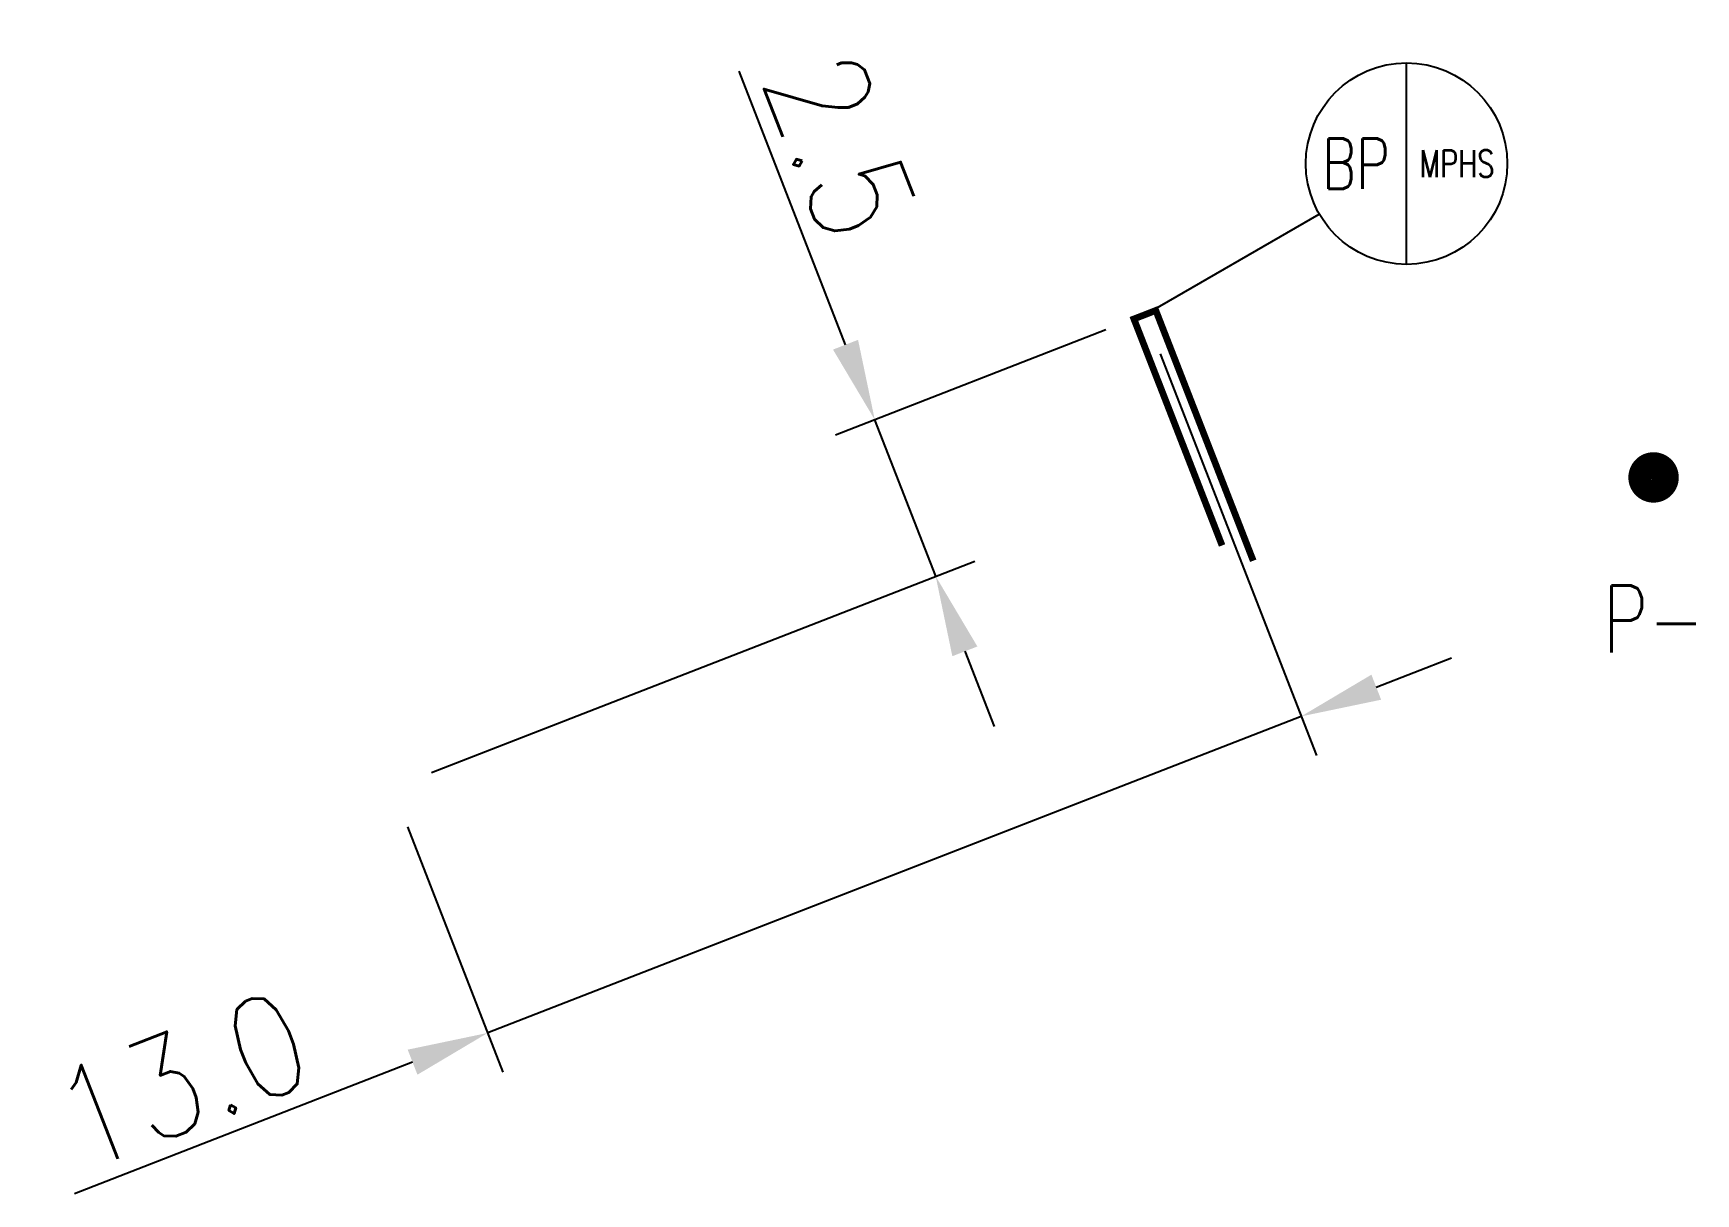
# Model space of a CAD drawing. Header units: millimetres. Extents: x 80008 to 80821, y 146011 to 146853.
# Drawn here: x 80007.84 to 80032.6, y 146706.45 to 146723.74 of the extents above; entities that cross this region are included whole.
import ezdxf
from ezdxf.enums import TextEntityAlignment as Align

# ---------------------------------------------------------------- set-up
doc = ezdxf.new("R2010")
doc.units = ezdxf.units.MM
doc.layers.get('0').update_dxf_attribs({"linetype": 'CONTINUOUS'})
doc.layers.get('DEFPOINTS').update_dxf_attribs({"linetype": 'CONTINUOUS'})
for name, color, linetype in [('P_100', 32, 'CONTINUOUS'), ('P_300', 7, 'CONTINUOUS'), ('P_330', 7, 'CONTINUOUS')]:
    doc.layers.add(name, color=color, linetype=linetype)
doc.styles.get("Standard").update_dxf_attribs({"font": 'romans.shx', "width": 0.85})
doc.linetypes.add('P_IMP', pattern='A,5,-0.3,["||",Standard,S=1,R=0,X=0.35,Y=-0.5],-1.75', length=7.05)
doc.dimstyles.get("Standard").update_dxf_attribs({"dimtxt": 1.5, "dimasz": 1.2, "dimexe": 0.625, "dimexo": 0.625, "dimgap": 0.25, "dimtad": 1, "dimdec": 1, "dimzin": 0, "dimdsep": 46, "dimtxsty": 'Standard', "dimcen": -0.5, "dimadec": 0, "dimazin": 0, "dimtfac": 1, "dimtdec": 1, "dimtmove": 0, "dimatfit": 3, "dimfxl": 0, "dimtolj": 1, "dimtzin": 0, "dimarcsym": 0})

# ---------------------------------------------------------------- blocks, each defined once
blk = doc.blocks.new('P_330_03')
at = {"color": 0, "linetype": 'Continuous'}
for p, q in [((3.897, 0.75), (3.897, 3.75)), ((0, 0), (2.598, 1.5))]:
    blk.add_line(p, q, dxfattribs=at)
blk.add_circle((3.897, 2.25), 1.5, dxfattribs=at)
at = {"color": 0, "linetype": 'Continuous', "width": 0.75}
for tag, height, p in [('NUM', 1, (6.685, 2.9)), ('NOMX', 0.75, (3.147, 2.25)), ('NOMY', 0.75, (4.647, 2.25))]:
    blk.add_attdef(tag, text='', height=height, dxfattribs=at).set_placement(p, align=Align.MIDDLE)
at = {"color": 0, "linetype": 'Continuous', "width": 0.75, "flags": 3}
for tag, p in [('DEF_LEG', (0, -10)), ('DEF_COUP', (0, -12.5)), ('DEF_TYPE', (0, -15))]:
    blk.add_attdef(tag, text='', height=1.2, dxfattribs=at).set_placement(p, align=Align.MIDDLE)
blk = doc.blocks.new('P_300_02')
at = {"color": 0, "linetype": 'Continuous', "const_width": 0.375}
blk.add_lwpolyline([(-0.188, 0, 1), (0.188, 0, 1)], format="xyb", close=True, dxfattribs=at)
at = {"color": 0, "linetype": 'Continuous', "width": 0.75}
blk.add_attdef('NUM', text='', height=2, dxfattribs=at).set_placement((2.435, 2.172), align=Align.MIDDLE)
at = {"color": 0, "linetype": 'Continuous', "width": 0.75, "flags": 3}
for tag, p in [('DEF_LEG', (0, -5)), ('DEF_COUP', (0, -7.5)), ('DEF_TYPE', (0, -10))]:
    blk.add_attdef(tag, text='', height=1.2, dxfattribs=at).set_placement(p, align=Align.MIDDLE)
blk = doc.blocks.new('*D14')
at = {"layer": 'DEFPOINTS', "color": 0, "linetype": 'Continuous', "transparency": 16777216}
for p in [(80024.392, 146719.547), (80021.277, 146715.652), (80013.184, 146712.503)]:
    blk.add_point(p, dxfattribs=at)
at = {"layer": 'P_330', "color": 0, "linetype": 'Continuous', "lineweight": -2, "transparency": 16777216}
for p, q in [((80019.935, 146719.1), (80018.349, 146723.174)), ((80023.809, 146719.32), (80019.787, 146717.755)), ((80021.277, 146715.652), (80020.37, 146717.982)), ((80013.766, 146712.729), (80021.859, 146715.879)), ((80021.712, 146714.534), (80022.147, 146713.416))]:
    blk.add_line(p, q, dxfattribs=at)
at = {"layer": 'P_330', "color": 0, "linetype": 'Continuous', "transparency": 16777216}
for points in [[(80020.121, 146719.173), (80019.748, 146719.028), (80020.37, 146717.982)], [(80021.898, 146714.606), (80021.525, 146714.461), (80021.277, 146715.652)]]:
    blk.add_solid(points, dxfattribs=at)
at = {"layer": 'P_330', "color": 0, "linetype": 'Continuous', "transparency": 16777216, "insert": (80019.856, 146722.059), "char_height": 1.5, "attachment_point": 5, "rotation": 291.2646}
blk.add_mtext('\\A1;2.5', dxfattribs=at)
blk = doc.blocks.new('*D15')
at = {"layer": 'DEFPOINTS', "color": 0, "linetype": 'Continuous', "transparency": 16777216}
for p in [(80024.392, 146719.547), (80013.184, 146712.503), (80014.605, 146708.85)]:
    blk.add_point(p, dxfattribs=at)
at = {"layer": 'P_330', "color": 0, "linetype": 'Continuous', "lineweight": -2, "transparency": 16777216}
for p, q in [((80024.618, 146718.965), (80026.947, 146712.982)), ((80027.838, 146714), (80028.957, 146714.435)), ((80026.72, 146713.565), (80014.605, 146708.85)), ((80013.41, 146711.92), (80014.832, 146708.267)), ((80013.487, 146708.415), (80008.451, 146706.455))]:
    blk.add_line(p, q, dxfattribs=at)
at = {"layer": 'P_330', "color": 0, "linetype": 'Continuous', "transparency": 16777216}
for points in [[(80027.766, 146714.186), (80027.911, 146713.813), (80026.72, 146713.565)], [(80013.414, 146708.601), (80013.559, 146708.228), (80014.605, 146708.85)]]:
    blk.add_solid(points, dxfattribs=at)
at = {"layer": 'P_330', "color": 0, "linetype": 'Continuous', "transparency": 16777216, "insert": (80010.047, 146708.149), "char_height": 1.5, "attachment_point": 5, "rotation": 21.2646}
blk.add_mtext('\\A1;13.0', dxfattribs=at)

msp = doc.modelspace()

# ---------------------------------------------------------------- linework, layer by layer
at = {"layer": 'P_100', "linetype": 'P_IMP', "const_width": 0.1, "flags": 128}
for points in [[(80024.392, 146719.547), (80024.229, 146719.484), (80025.542, 146716.11)], [(80024.392, 146719.547), (80024.555, 146719.611), (80026.006, 146715.883)]]:
    msp.add_lwpolyline(points, dxfattribs=at)

# ---------------------------------------------------------------- block references
at = {"layer": 'P_300'}
ref = msp.add_blockref('P_300_02', (80031.968, 146717.124), dxfattribs=dict(at, rotation=225.2893790529716))
ref.add_attrib('NUM', 'P-', dxfattribs={"layer": '0', "color": 0, "linetype": 'Continuous', "height": 1, "width": 0.75}).set_placement((80031.969, 146715.015), align=Align.MIDDLE)
at = {"layer": 'P_330'}
ref = msp.add_blockref('P_330_03', (80024.392, 146719.547), dxfattribs=at)
ref.add_attrib('NOMX', 'BP', dxfattribs={"layer": '0', "color": 0, "linetype": 'Continuous', "height": 0.75, "width": 0.75}).set_placement((80027.539, 146721.797), align=Align.MIDDLE)
ref.add_attrib('NOMY', 'MPHS', dxfattribs={"layer": '0', "color": 0, "linetype": 'Continuous', "height": 0.4, "width": 0.75}).set_placement((80029.039, 146721.797), align=Align.MIDDLE)

# ---------------------------------------------------------------- dimensions: what is measured, and where the dimension line sits
at = {"layer": 'P_330', "linetype": 'Continuous'}
for base, angle, picture, middle in [((80021.277, 146715.652), 111.2646, '*D14', (80018.924, 146721.696)), ((80014.605, 146708.85), 21.2646, '*D15', (80010.41, 146707.217))]:
    dim = msp.add_linear_dim(base=base, p1=(80024.392, 146719.547), p2=(80013.184, 146712.503), angle=angle, dimstyle='Standard', override={"dimatfit": 0}, dxfattribs=at)
    dim.commit()
    dim.dimension.update_dxf_attribs({"geometry": picture, "text_midpoint": middle, "dimtype": 160})

doc.saveas('drawing.dxf')
